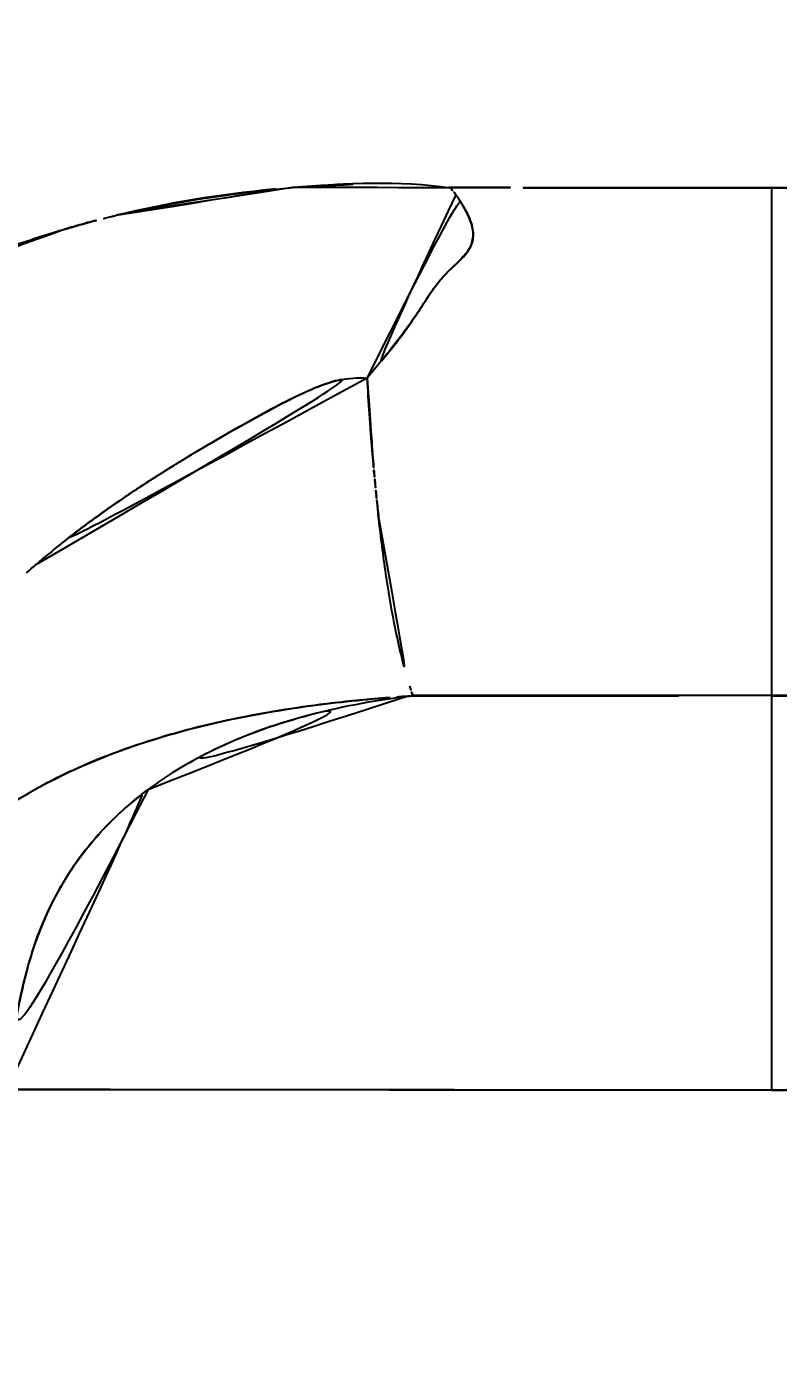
# Model space of a CAD drawing. Extents: x 16296660632 to 16296668616, y -37409619871 to -37409616241.
# Drawn here: x 16296666282.77 to 16296666307.7, y -37409616805.33 to -37409616761.43 of the extents above; entities that cross this region are included whole.
import ezdxf

# ---------------------------------------------------------------- set-up
doc = ezdxf.new("R2010")
doc.units = 0
doc.header["$LTSCALE"] = 10
doc.header["$MEASUREMENT"] = 0
doc.header["$PDMODE"] = 3
doc.header["$PDSIZE"] = -10
doc.layers.get('0').update_dxf_attribs({"linetype": 'CONTINUOUS'})
doc.layers.get('DEFPOINTS').update_dxf_attribs({"linetype": 'CONTINUOUS'})
doc.styles.add('Daelim Dimension', font='')
doc.styles.get('Daelim Dimension').set_extended_font_data('나눔고딕')
doc.dimstyles.new('DEFAULT', dxfattribs={"dimscale": 2, "dimtxt": 2, "dimasz": 2, "dimexe": 0, "dimexo": 2, "dimgap": 1, "dimtad": 1, "dimdec": 1, "dimzin": 9, "dimdsep": 46, "dimtxsty": 'Daelim Dimension', "dimcen": 0.5, "dimclrd": 252, "dimclre": 252, "dimclrt": 3, "dimadec": 1, "dimazin": 0, "dimtfac": 1, "dimtdec": 1, "dimtix": 1, "dimtmove": 0, "dimatfit": 3, "dimfxl": 1, "dimtolj": 1, "dimtzin": 1, "dimlwd": 9, "dimlwe": 9, "dimarcsym": 0})

# ---------------------------------------------------------------- blocks, each defined once
blk = doc.blocks.new('*D16')
at = {"color": 5, "lineweight": 9, "transparency": 16777216}
for p, q in [((16296666467.47109, -37409616640.80376), (16296666467.47109, -37409616937.17432)), ((16296666147.47109, -37409616641.1646), (16296666147.47109, -37409616937.17432)), ((16296666151.47109, -37409616937.17432), (16296666463.47109, -37409616937.17432))]:
    blk.add_line(p, q, dxfattribs=at)
at = {"color": 5, "transparency": 16777216}
for points in [[(16296666151.47109, -37409616936.50766), (16296666151.47109, -37409616937.84099), (16296666147.47109, -37409616937.17432)], [(16296666463.47109, -37409616936.50766), (16296666463.47109, -37409616937.84099), (16296666467.47109, -37409616937.17432)]]:
    blk.add_solid(points, dxfattribs=at)
at = {"layer": 'DEFPOINTS', "color": 0, "transparency": 16777216}
for p in [(16296666467.47109, -37409616636.80376), (16296666147.47109, -37409616637.1646), (16296666467.47109, -37409616937.17432)]:
    blk.add_point(p, dxfattribs=at)
at = {"color": 7, "transparency": 16777216, "insert": (16296666291.23105, -37409616918.8224), "char_height": 30, "attachment_point": 5, "style": 'Daelim Dimension'}
blk.add_mtext('\\A1;320', dxfattribs=at)

msp = doc.modelspace()

# ---------------------------------------------------------------- linework, layer by layer
at = {"linetype": 'Continuous'}
for p, q in [((16296666307.46804, -37409616766.773033), (16296666307.46805, -37409616796.668297)), ((16296666319.35714, -37409616783.599533), (16296666295.578951, -37409616783.599342)), ((16296666282.13028, -37409616796.64769), (16296666307.46805, -37409616796.667221))]:
    msp.add_line(p, q, dxfattribs=at)
for points, start_tangent, end_tangent in [([(16296666285.74637, -37409616767.68763), (16296666290.948521, -37409616766.824577), (16296666291.589029, -37409616766.767181)], (0.972060294, 0.234731303), (0.99668921, 0.081305708)), ([(16296666291.589331, -37409616766.771599), (16296666286.59794, -37409616767.499168), (16296666285.747271, -37409616767.691254)], (-0.995916706, -0.090276875), (-0.972572968, -0.232597982)), ([(16296666291.589029, -37409616766.767181), (16296666296.785589, -37409616766.765427)], (0.99668921, 0.081305708), (0.995423278, -0.095564101)), ([(16296666296.8255, -37409616766.773468), (16296666291.64455, -37409616766.766617), (16296666291.589331, -37409616766.771599)], (-0.990334269, 0.138701246), (-0.995916706, -0.090276875)), ([(16296666296.785589, -37409616766.765427), (16296666296.8255, -37409616766.769287)], (0.995423278, -0.095564102), (0.995257895, -0.097271381)), ([(16296666296.8255, -37409616766.769287), (16296666301.958151, -37409616766.773903)], (0.999999297, -0.001185563), (0.999999811, -0.000615132)), ([(16296666296.82576, -37409616766.776131), (16296666296.99861, -37409616767.005257)], (0.620003687, -0.784598896), (0.582940525, -0.812514827)), ([(16296666296.99851, -37409616767.005333), (16296666296.8255, -37409616766.773468)], (-0.578156481, 0.815925906), (-0.616992315, 0.786969175)), ([(16296666301.958151, -37409616766.773857), (16296666300.37298, -37409616766.774406), (16296666296.82576, -37409616766.776131)], (-0.999999955, -0.000301353), (-0.999999831, -0.000581965)), ([(16296666301.958151, -37409616766.773903), (16296666303.91852, -37409616766.774902), (16296666307.46804, -37409616766.775658)], (0.999999811, -0.000615132), (1, -0.000008181)), ([(16296666307.46804, -37409616766.773033), (16296666303.920521, -37409616766.773376), (16296666301.958151, -37409616766.773857)], (-1, -0.000000101), (-0.999999955, -0.000301353)), ([(16296666307.46804, -37409616766.775658), (16296666311.01544, -37409616766.774902), (16296666311.294849, -37409616766.77478)], (1, -0.000008181), (0.999999887, 0.000475928)), ([(16296666294.06391, -37409616773.080307), (16296666294.556841, -37409616772.482552), (16296666295.01523, -37409616771.903763), (16296666295.437441, -37409616771.345108), (16296666295.81122, -37409616770.801483), (16296666296.15185, -37409616770.282547), (16296666296.50816, -37409616769.817772), (16296666296.88059, -37409616769.415939), (16296666297.24501, -37409616769.057648), (16296666297.514151, -37409616768.665733), (16296666297.56731, -37409616768.205643), (16296666297.429461, -37409616767.742432), (16296666297.17647, -37409616767.272522), (16296666296.99851, -37409616767.005333)], (0.636297087, 0.771444111), (-0.578156481, 0.815925906)), ([(16296666296.99861, -37409616767.005257), (16296666297.187531, -37409616767.287468), (16296666297.442221, -37409616767.77092), (16296666297.57192, -37409616768.250076), (16296666297.482321, -37409616768.730919), (16296666297.166439, -37409616769.15567), (16296666296.740669, -37409616769.55616), (16296666296.32229, -37409616770.035278), (16296666295.94347, -37409616770.602219), (16296666295.540991, -37409616771.20295), (16296666295.09186, -37409616771.818489), (16296666294.59742, -37409616772.445007), (16296666294.06391, -37409616773.080177)], (0.582940525, -0.812514827), (-0.65444323, -0.756111142)), ([(16296666285.747271, -37409616767.691254), (16296666284.666599, -37409616767.967957)], (-0.972572968, -0.232597982), (-0.96471558, -0.263294227)), ([(16296666284.05315, -37409616768.141243), (16296666281.778851, -37409616768.88575), (16296666277.278681, -37409616770.890106)], (-0.959909242, -0.280310982), (-0.878757809, -0.477267968)), ([(16296666284.053909, -37409616768.144073), (16296666284.32272, -37409616768.06501), (16296666284.66646, -37409616767.96759)], (0.958129681, 0.286334621), (0.963603775, 0.267334557)), ([(16296666284.666599, -37409616767.967957), (16296666284.05315, -37409616768.141243)], (-0.96471558, -0.263294227), (-0.959909242, -0.280310982)), ([(16296666284.66646, -37409616767.96759), (16296666285.74637, -37409616767.68763)], (0.963603775, 0.267334557), (0.972060294, 0.234731303)), ([(16296666283.074249, -37409616779.264816), (16296666284.17852, -37409616778.365829), (16296666285.533369, -37409616777.36557), (16296666286.82254, -37409616776.498863), (16296666288.035919, -37409616775.740051), (16296666289.173559, -37409616775.068329), (16296666290.236971, -37409616774.463737), (16296666291.23908, -37409616773.924263), (16296666292.19409, -37409616773.467133), (16296666293.137409, -37409616773.145638), (16296666294.06391, -37409616773.080307)], (0.759957476, 0.649972796), (0.997074799, -0.07643196)), ([(16296666294.06381, -37409616773.080147), (16296666293.13348, -37409616773.146873), (16296666292.19696, -37409616773.465729), (16296666291.261921, -37409616773.912407), (16296666290.27964, -37409616774.4403), (16296666289.228661, -37409616775.036324), (16296666288.095711, -37409616775.704193), (16296666286.889669, -37409616776.455139), (16296666285.626089, -37409616777.302017), (16296666284.318529, -37409616778.256866), (16296666283.436581, -37409616778.961319)], (-0.9979465, 0.064052974), (-0.770265541, -0.637723291)), ([(16296666294.06391, -37409616773.080177), (16296666294.22814, -37409616775.457626), (16296666294.26893, -37409616775.940063)], (0.057368319, -0.998353082), (0.087120725, -0.996197761)), ([(16296666294.268881, -37409616775.940063), (16296666294.23159, -37409616775.502373), (16296666294.06381, -37409616773.080147)], (-0.087436386, 0.996170105), (-0.055876245, 0.998437702)), ([(16296666294.26893, -37409616775.940063), (16296666294.295919, -37409616776.242119)], (0.087120725, -0.996197761), (0.090902832, -0.995859767)), ([(16296666294.29595, -37409616776.242111), (16296666294.268881, -37409616775.940063)], (-0.091138003, 0.995838272), (-0.087436385, 0.996170105)), ([(16296666294.295919, -37409616776.242119), (16296666294.323709, -37409616776.540154)], (0.090902832, -0.995859767), (0.09479918, -0.995496417)), ([(16296666294.323799, -37409616776.540138), (16296666294.29595, -37409616776.242111)], (-0.094972099, 0.995479935), (-0.091138003, 0.995838272)), ([(16296666294.323709, -37409616776.540154), (16296666294.366369, -37409616776.974457)], (0.09479918, -0.995496417), (0.100770459, -0.994909702)), ([(16296666294.36652, -37409616776.974449), (16296666294.323799, -37409616776.540138)], (-0.100883142, 0.994898282), (-0.094972099, 0.995479935)), ([(16296666294.366369, -37409616776.974457), (16296666294.39027, -37409616777.206558)], (0.100770459, -0.994909702), (0.104104194, -0.994566396)), ([(16296666294.39044, -37409616777.206543), (16296666294.36652, -37409616776.974449)], (-0.104199495, 0.994556416), (-0.100883142, 0.994898282)), ([(16296666294.39027, -37409616777.206558), (16296666294.43766, -37409616777.645432), (16296666294.443359, -37409616777.696411)], (0.104104194, -0.994566396), (0.111468596, -0.993767957)), ([(16296666294.443581, -37409616777.696388), (16296666294.39044, -37409616777.206543)], (-0.111559037, 0.993757808), (-0.104199495, 0.994556416)), ([(16296666294.443359, -37409616777.696411), (16296666294.44989, -37409616777.754448)], (0.111468597, -0.993767957), (0.112377214, -0.993665619)), ([(16296666294.450121, -37409616777.754433), (16296666294.443581, -37409616777.696388)], (-0.112465755, 0.993655601), (-0.111559037, 0.993757808)), ([(16296666294.44989, -37409616777.754448), (16296666294.68457, -37409616779.565598), (16296666294.960171, -37409616781.189919), (16296666295.259199, -37409616782.530647), (16296666295.47127, -37409616783.281754)], (0.112377214, -0.993665619), (0.298664724, -0.9543581)), ([(16296666283.436581, -37409616778.961319), (16296666283.0746, -37409616779.265228)], (-0.770265541, -0.637723291), (-0.761528087, -0.648131909)), ([(16296666282.771271, -37409616779.527847), (16296666283.074249, -37409616779.264816)], (0.750176993, 0.661237083), (0.759957476, 0.649972796)), ([(16296666283.0746, -37409616779.265228), (16296666282.991369, -37409616779.336288), (16296666282.770439, -37409616779.526978)], (-0.761528088, -0.648131909), (-0.754514013, -0.656283936)), ([(16296666295.47127, -37409616783.281754), (16296666295.578951, -37409616783.608681)], (0.298664724, -0.9543581), (0.327672856, -0.944791247)), ([(16296666295.578951, -37409616783.609383), (16296666295.47127, -37409616783.281754)], (-0.327340476, 0.944906457), (-0.297762739, 0.954639907)), ([(16296666294.42696, -37409616783.694847), (16296666292.49757, -37409616783.897812), (16296666289.43223, -37409616784.416153), (16296666286.40527, -37409616785.243881), (16296666283.415609, -37409616786.513474), (16296666280.542231, -37409616788.451103), (16296666278.32, -37409616790.961082), (16296666276.8773, -37409616793.892967), (16296666276.365471, -37409616795.780006)], (-0.996420019, -0.084540792), (-0.199414294, -0.979915272)), ([(16296666276.36599, -37409616795.780121), (16296666277.01272, -37409616793.515892), (16296666278.693661, -37409616790.429527), (16296666281.243311, -37409616787.884911), (16296666284.39716, -37409616786.033562), (16296666287.900681, -37409616784.78862), (16296666291.64813, -37409616784.014816), (16296666294.42687, -37409616783.693787)], (0.199038237, 0.979991725), (0.996444913, 0.084246867)), ([(16296666286.806499, -37409616786.705109), (16296666289.00279, -37409616785.386589), (16296666291.97611, -37409616784.290466), (16296666295.578951, -37409616783.609383)], (0.802185932, 0.59707431), (0.993163188, 0.116734236)), ([(16296666295.42384, -37409616783.61776), (16296666291.969259, -37409616784.286133), (16296666288.97361, -37409616785.395828), (16296666286.80599, -37409616786.70443)], (-0.992687632, -0.120711495), (-0.801263791, -0.598311238)), ([(16296666294.42687, -37409616783.693787), (16296666295.42412, -37409616783.61927)], (0.996444913, 0.084246867), (0.997878591, 0.065102366)), ([(16296666295.429131, -37409616783.619171), (16296666294.42696, -37409616783.694847)], (-0.997790088, -0.066445017), (-0.996420019, -0.084540792)), ([(16296666295.42412, -37409616783.61927), (16296666295.578951, -37409616783.609383)], (0.997878591, 0.065102366), (0.998057535, 0.062298935)), ([(16296666295.578951, -37409616783.599342), (16296666295.42384, -37409616783.61776)], (-0.993345526, -0.11517233), (-0.992687632, -0.120711495)), ([(16296666295.578951, -37409616783.609383), (16296666295.429131, -37409616783.619171)], (-0.997953448, -0.063944636), (-0.997790088, -0.066445017)), ([(16296666295.578951, -37409616783.608681), (16296666299.54199, -37409616783.610367), (16296666303.50502, -37409616783.611267), (16296666307.46805, -37409616783.611382)], (0.999999862, -0.000526087), (0.999999998, 0.000069931)), ([(16296666307.46804, -37409616783.611359), (16296666311.43107, -37409616783.611252), (16296666315.3941, -37409616783.610359), (16296666319.35714, -37409616783.608681)], (0.999999997, -0.000071814), (0.999999863, 0.0005242)), ([(16296666282.129999, -37409616796.650307), (16296666282.55826, -37409616793.639771), (16296666283.377741, -37409616790.981216), (16296666284.72094, -37409616788.722733), (16296666286.592649, -37409616786.868057), (16296666286.806499, -37409616786.705109)], (0.082203581, 0.996615558), (0.802185932, 0.59707431)), ([(16296666286.805981, -37409616786.704437), (16296666286.546301, -37409616786.903954), (16296666284.66024, -37409616788.803864), (16296666283.33148, -37409616791.090607), (16296666282.53833, -37409616793.733307), (16296666282.13028, -37409616796.64769)], (-0.801263252, -0.598311959), (-0.071140435, -0.997466309)), ([(16296666307.46805, -37409616796.667809), (16296666304.50996, -37409616796.66748), (16296666299.739229, -37409616796.665703), (16296666294.771379, -37409616796.662308), (16296666288.955811, -37409616796.656708), (16296666282.13028, -37409616796.64827)], (-1, 0.000013485), (-0.999999095, 0.001345587)), ([(16296666307.46805, -37409616796.668297), (16296666309.012659, -37409616796.66774)], (0.999999939, 0.000350091), (0.999999932, 0.000368104))]:
    msp.add_spline(points, degree=3, dxfattribs=dict(at, start_tangent=start_tangent, end_tangent=end_tangent))

# ---------------------------------------------------------------- dimensions: what is measured, and where the dimension line sits
at = {"color": 5}
dim = msp.add_linear_dim(base=(16296666467.47109, -37409616937.174316), p1=(16296666147.47109, -37409616637.164597), p2=(16296666467.47109, -37409616636.803757), dimstyle='DEFAULT', override={"dimtxt": 15, "dimclrd": 5, "dimclre": 5, "dimclrt": 7}, dxfattribs=at)
dim.commit()
dim.dimension.update_dxf_attribs({"geometry": '*D16', "text_midpoint": (16296666291.23105, -37409616937.174316), "dimtype": 160})

doc.saveas('drawing.dxf')
